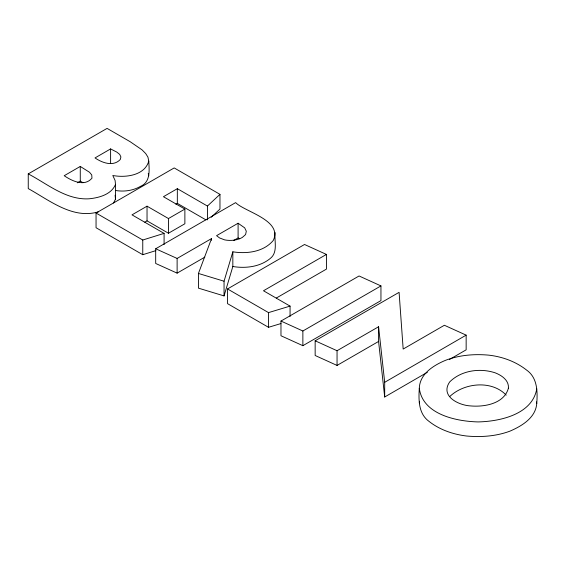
<?xml version="1.0" encoding="UTF-8"?>
<svg xmlns="http://www.w3.org/2000/svg" width="565" height="565" viewBox="0 0 565 565"><rect width="100%" height="100%" fill="white"/><g stroke="black" fill="none" stroke-linecap="round" stroke-linejoin="round"><path stroke-width="0.85" d="M155.686 248.777L235.64 202.609C244.391 211.706 282.811 220.209 273.312 240.393C263.693 251.983 246.905 254.066 232.837 251.813L224.051 281.215L224.051 295.912L198.428 288.143L198.428 273.453L211.55 238.564L177.12 258.445L155.686 248.777L155.686 263.467L177.12 273.135L204.812 257.146M419.301 388.254C419.767 373.853 433.581 365.35 445.46 360.343C459.232 355.06 474.205 353.831 488.817 355.152C502.426 356.72 515.711 361.529 526.545 370.033C537.513 377.674 537.64 391.573 536.75 403.551C535.641 417.818 521.778 426.045 509.941 431.152C496.098 436.307 481.09 437.331 466.471 436.003C452.982 434.351 439.669 429.796 428.913 421.299C418.411 413.601 418.552 399.942 419.301 388.254C422.648 414.47 456.216 421.363 478.082 421.921C499.961 421.455 532.371 414.413 536.75 388.861M419.301 402.951L419.569 401.298M98.698 211.741C72.814 219.637 49.353 200.208 28.25 188.59L28.25 173.9L107.082 128.382L130.141 141.695L142.02 149.838L145.721 153.581L147.924 157.105L148.772 161.11C144.767 175.538 125.515 177.926 112.802 175.489L115.112 180.51L115.486 184.487L115.486 199.177L113.537 203.012M148.772 161.11C149.238 170.206 150.742 182.092 140.431 186.401C132.853 190.744 123.897 191.909 115.352 190.462M224.051 295.912L232.837 266.511L232.837 251.813M115.486 184.487C111.312 194.551 99.045 197.785 89.115 198.795C66.119 200.243 47.418 183.886 28.25 173.9M207.433 219.884L207.433 206.055L219.969 194.353L174.19 167.925L96.05 213.04L96.05 227.73L142.761 254.702L155.883 250.62M211.19 217.243L219.969 209.05L219.969 194.353M449.698 396.602C464.084 382.773 491.691 379.885 506.191 395.119M427.324 372.314L384.687 396.997L384.687 382.307L466.153 335.137L466.153 349.827L449.401 359.524M80.272 166.442L64.205 175.715C71.953 181.005 84.496 187.036 91.975 178.173L91.742 174.959L89.517 172.254L80.272 166.442L80.272 181.132L77.349 182.82M110.606 148.92L95.019 157.925C102.187 162.861 113.304 166.95 120.26 159.521L120.91 156.964L119.709 154.4L116.814 152.098L110.606 148.92L110.606 163.617M144.781 222.172L147.034 220.866L168.469 233.239L184.875 223.768L184.875 209.078L168.469 218.549L147.034 206.176L132.005 214.855L164.09 233.38L164.09 244.617M207.433 206.055L177.332 188.682L163.44 196.705L184.875 209.078M175.87 204.219L177.332 203.379L205.928 219.884M238.098 223.239L216.565 235.669L219.608 237.971L224.701 239.899A16.964 9.796 0 0 0 242.321 237.434L245.598 234.56L246.298 231.219L244.687 227.85L238.098 223.239L238.098 237.929L233.642 240.506M280.946 323.554L268.509 327.305L227.526 303.638L227.526 288.948L304.528 244.49L326.422 254.427L326.422 269.117L276.37 298.016M326.422 254.427L263.481 290.763L290.064 306.11L290.064 316.485M280.974 321.061L359.065 275.974L380.951 285.911L380.951 300.601L302.868 345.688L280.974 335.751L280.974 321.061L302.868 330.998L380.951 285.911M315.157 340.794L337.051 350.731L378.585 326.754L378.585 341.444L337.051 365.428L315.157 355.491L315.157 340.794L399.088 292.338L403.17 349.057L444.38 325.263L466.153 335.137M96.05 213.04L142.761 240.012L164.09 233.38M227.526 288.948L268.509 312.607L290.064 306.11M232.837 266.511C245.528 268.58 259.625 266.963 269.943 258.721C278.291 252.541 274.138 241.283 275.099 232.625M198.428 273.453L224.051 281.215M238.098 237.929L239.567 238.776M80.272 181.132L82.963 182.686M148.263 173.399L148.772 175.807M536.496 401.899L536.75 403.551M378.585 326.754L384.687 382.307M378.585 341.444L384.687 396.997M115.112 195.2L115.486 199.177M337.051 350.731L337.051 365.428M302.868 330.998L302.868 345.688M268.509 312.607L268.509 327.305M211.55 238.564L211.55 240.295M177.332 188.682L177.332 203.379M177.12 258.445L177.12 273.135M168.469 218.549L168.469 233.239M147.034 206.176L147.034 220.866M142.761 240.012L142.761 254.702M508.408 388.197C504.164 403.784 484.36 407.188 470.391 405.903C458.709 405.296 439.824 396.185 449.698 381.912C461.294 370.386 479.939 367.787 495.159 372.822C501.628 375.308 509.129 380.33 508.408 388.197"/></g></svg>
